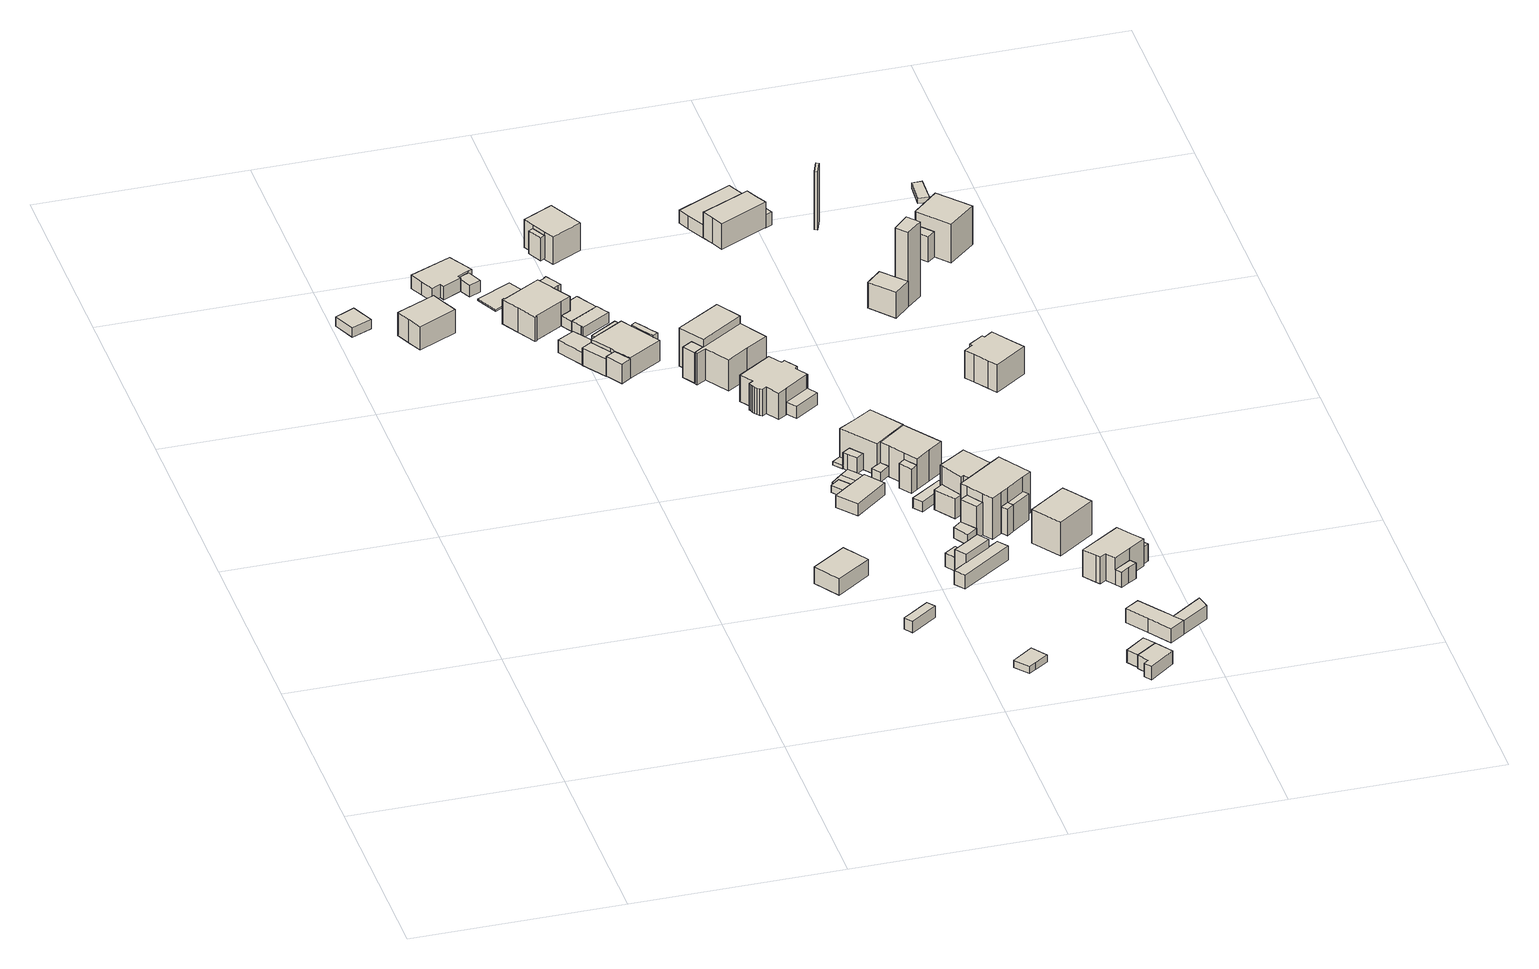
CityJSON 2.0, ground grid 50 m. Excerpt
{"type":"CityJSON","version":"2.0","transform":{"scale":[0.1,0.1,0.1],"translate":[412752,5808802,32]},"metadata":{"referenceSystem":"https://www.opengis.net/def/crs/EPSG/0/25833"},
"CityObjects":{
"building1":{"type":"Building","attributes":{"Gemeindeschluessel":"11000009","BezugspunktDach":"2200","function":"31001_1010","measuredHeight":2.41,"storeysAboveGround":1},"address":[{"country":"Germany","locality":"Berlin","thoroughfareNumber":"8A (1)","thoroughfareName":"Im Haselwinkel"}],"geometry":[{"type":"Solid","lod":"1","boundaries":[[[[0,1,2,3]],[[4,5,6,7]],[[4,7,3,2]],[[5,4,2,1]],[[6,5,1,0]],[[7,6,0,3]]]]}]},
"building2":{"type":"Building","attributes":{"Gemeindeschluessel":"11000009","BezugspunktDach":"2200","function":"31001_1010","measuredHeight":7.62,"storeysAboveGround":1},"address":[{"country":"Germany","locality":"Berlin","thoroughfareNumber":"8A","thoroughfareName":"Im Haselwinkel"}],"geometry":[{"type":"Solid","lod":"1","boundaries":[[[[8,9,10,11,12,13]],[[14,15,16,17,18,19]],[[14,19,13,12]],[[15,14,12,11]],[[16,15,11,10]],[[17,16,10,9]],[[18,17,9,8]],[[19,18,8,13]]]]}]},
"building3":{"type":"Building","attributes":{"Gemeindeschluessel":"11000009","function":"31001_1010"},"address":[{"country":"Germany","locality":"Berlin","thoroughfareNumber":"8 (2)","thoroughfareName":"Im Haselwinkel"}],"children":["building3-1","building3-2"]},
"building3-1":{"type":"BuildingPart","attributes":{"BezugspunktDach":"2200","measuredHeight":4.44,"storeysAboveGround":1},"parents":["building3"],"geometry":[{"type":"Solid","lod":"1","boundaries":[[[[20,21,22,23,24,25,26,27,28,29,30]],[[31,32,33,34,35,36,37,38,39,40,41]],[[31,41,30,29]],[[32,31,29,28]],[[33,32,28,27]],[[34,33,27,26]],[[42,43,34,26,25]],[[36,44,42,25,24]],[[37,36,24,23]],[[38,37,23,22]],[[39,38,22,21]],[[40,39,21,20]],[[41,40,20,30]],[[35,34,43,42]],[[35,42,44,36]]]]}]},
"building3-2":{"type":"BuildingPart","attributes":{"BezugspunktDach":"2200","measuredHeight":3.11,"storeysAboveGround":1},"parents":["building3"],"geometry":[{"type":"Solid","lod":"1","boundaries":[[[[44,45,46,43,42]],[[34,47,48,36,35]],[[47,34,43,46]],[[48,47,46,45]],[[36,48,45,44]],[[34,35,42,43]],[[35,36,44,42]]]]}]},
"building4":{"type":"Building","attributes":{"Gemeindeschluessel":"11000009","BezugspunktDach":"2200","function":"31001_2463","measuredHeight":0.336,"storeysAboveGround":1},"address":[{"country":"Germany","locality":"Berlin","thoroughfareNumber":"8 (1)","thoroughfareName":"Im Haselwinkel"}],"geometry":[{"type":"Solid","lod":"1","boundaries":[[[[49,50,51,52,53,54]],[[55,56,57,58,59,60]],[[55,60,54,53]],[[56,55,53,52]],[[57,56,52,51]],[[58,57,51,50]],[[59,58,50,49]],[[60,59,49,54]]]]}]},
"building5":{"type":"Building","attributes":{"Gemeindeschluessel":"11000009","BezugspunktDach":"2200","function":"51009_1610","measuredHeight":4.58,"storeysAboveGround":0},"address":[{"country":"Germany","locality":"Berlin"}],"geometry":[{"type":"Solid","lod":"1","boundaries":[[[[61,62,63,64,65]],[[66,67,68,69,70]],[[66,70,65,64]],[[67,66,64,63]],[[68,67,63,62]],[[69,68,62,61]],[[70,69,61,65]]]]}]},
"building6":{"type":"Building","attributes":{"Gemeindeschluessel":"11000009","BezugspunktDach":"2200","function":"31001_2000","measuredHeight":5.37,"storeysAboveGround":1},"address":[{"country":"Germany","locality":"Berlin","thoroughfareNumber":"22 (5)","thoroughfareName":"Im Haselwinkel"}],"geometry":[{"type":"Solid","lod":"1","boundaries":[[[[71,72,73,74,75]],[[76,77,78,79,80]],[[76,80,75,74]],[[77,76,74,73]],[[78,77,73,72]],[[79,78,72,71]],[[80,79,71,75]]]]}]},
"building7":{"type":"Building","attributes":{"Gemeindeschluessel":"11000009","function":"31001_1010"},"address":[{"country":"Germany","locality":"Berlin","thoroughfareNumber":"10","thoroughfareName":"Im Haselwinkel"}],"children":["building7-1","building7-2","building7-3"]},
"building7-1":{"type":"BuildingPart","attributes":{"BezugspunktDach":"2200","measuredHeight":7.05,"storeysAboveGround":2},"parents":["building7"],"geometry":[{"type":"MultiSurface","lod":"1","boundaries":[[[81,82,83,84,85,86,87,88,89,90,91,92]],[[93,94,95,96,97,98,99,100,101,102,103,104]],[[93,104,92,91]],[[94,93,91,90]],[[95,94,90,89]],[[105,106,95,89,88]],[[107,108,88,87]],[[96,109,96,97]],[[98,97,87,86],[98,110,107,97]],[[111,110,98,99,111,99,98,86,85]],[[100,99,85,84]],[[101,100,84,83]],[[102,101,83,82]],[[103,102,82,81]],[[104,103,81,92]],[[96,95,106,105]],[[97,96,109,108,107]],[[107,110,98,97]],[[99,98,110,111]]]}]},
"building7-2":{"type":"BuildingPart","attributes":{"BezugspunktDach":"2200","measuredHeight":2.68,"storeysAboveGround":2},"parents":["building7"],"geometry":[{"type":"MultiSurface","lod":"1","boundaries":[[[110,111,112,113,114,115,116,117,118,119,108]],[[120,121,122,123,124,125,126,127,99,98,96]],[[121,120,119,118]],[[122,121,118,117]],[[123,122,117,116]],[[124,123,116,115]],[[125,124,115,114]],[[126,125,114,113]],[[127,126,113,112]],[[99,127,112,111]],[[120,96,128,108,119]],[[99,111,110,98]],[[97,107,108,96]],[[98,129,110,107,97]]]}]},
"building7-3":{"type":"BuildingPart","attributes":{"BezugspunktDach":"2200","measuredHeight":5.86,"storeysAboveGround":2},"parents":["building7"],"geometry":[{"type":"MultiSurface","lod":"1","boundaries":[[[105,130,131,132,133,134,106]],[[135,136,137,138,120,96,95]],[[135,95,106,134]],[[136,135,134,133]],[[137,136,133,132]],[[138,137,132,131]],[[120,138,131,130]],[[96,120,96,108,119,130,105]],[[119,108,96,120]],[[96,139,105,106,95]]]}]},
"building8":{"type":"Building","attributes":{"Gemeindeschluessel":"11000009","BezugspunktDach":"2200","function":"51009_1610","measuredHeight":5.74,"storeysAboveGround":0},"address":[{"country":"Germany","locality":"Berlin"}],"geometry":[{"type":"Solid","lod":"1","boundaries":[[[[140,141,142,143]],[[144,145,146,147]],[[144,147,143,142]],[[145,144,142,141]],[[146,145,141,140]],[[147,146,140,143]]]]}]},
"building9":{"type":"Building","attributes":{"Gemeindeschluessel":"11000009","function":"31001_1010"},"address":[{"country":"Germany","locality":"Berlin","thoroughfareNumber":"12","thoroughfareName":"Im Haselwinkel"}],"children":["building9-1","building9-2","building9-3"]},
"building9-1":{"type":"BuildingPart","attributes":{"BezugspunktDach":"2200","measuredHeight":6.28,"storeysAboveGround":1},"parents":["building9"],"geometry":[{"type":"MultiSurface","lod":"1","boundaries":[[[148,149,150,151,152,153,154,155,156,157]],[[158,159,160,161,162,163,164,165,166,167]],[[158,167,157,156]],[[168,169,170,158,156,155]],[[160,159,155,154]],[[161,160,154,153]],[[162,161,153,152]],[[163,162,152,151]],[[164,163,151,150]],[[165,164,150,149]],[[171,172,165,149,148]],[[173,171,166,148,157]],[[159,158,170,169,168]],[[166,165,172,171]],[[174,167,175,166,171,173]]]}]},
"building9-2":{"type":"BuildingPart","attributes":{"BezugspunktDach":"2200","measuredHeight":4.66,"storeysAboveGround":1},"parents":["building9"],"geometry":[{"type":"MultiSurface","lod":"1","boundaries":[[[170,169,176,177]],[[178,159,158,179]],[[178,179,177,176]],[[159,178,176,169]],[[179,158,170,177]],[[180,158,181,159,169,170]]]}]},
"building9-3":{"type":"BuildingPart","attributes":{"BezugspunktDach":"2200","measuredHeight":4.66,"storeysAboveGround":1},"parents":["building9"],"geometry":[{"type":"MultiSurface","lod":"1","boundaries":[[[182,172,173,183]],[[167,165,184,185]],[[167,185,183,173]],[[184,165,172,182]],[[185,184,182,183]],[[165,186,166,171,172,187]],[[167,173,171,166,188]]]}]},
"building10":{"type":"Building","attributes":{"Gemeindeschluessel":"11000009","BezugspunktDach":"2200","function":"31001_2000","measuredHeight":3,"storeysAboveGround":1},"address":[{"country":"Germany","locality":"Berlin","thoroughfareNumber":"24 (2)","thoroughfareName":"Im Haselwinkel"}],"geometry":[{"type":"Solid","lod":"1","boundaries":[[[[189,190,191,192]],[[193,194,195,196]],[[193,196,192,191]],[[194,193,191,190]],[[195,194,190,189]],[[196,195,189,192]]]]}]},
"building11":{"type":"Building","attributes":{"Gemeindeschluessel":"11000009","BezugspunktDach":"2200","function":"31001_2463","measuredHeight":2.81,"storeysAboveGround":1},"address":[{"country":"Germany","locality":"Berlin","thoroughfareNumber":"10 (1)","thoroughfareName":"Im Haselwinkel"}],"geometry":[{"type":"Solid","lod":"1","boundaries":[[[[197,198,199,200,201,202,203,204]],[[126,205,206,207,208,209,210,127]],[[126,127,204,203]],[[205,126,203,202]],[[206,205,202,201]],[[207,206,201,200]],[[208,207,200,199]],[[209,208,199,198]],[[210,209,198,197]],[[127,210,197,204]]]]}]},
"building12":{"type":"Building","attributes":{"Gemeindeschluessel":"11000009","BezugspunktDach":"2200","function":"51009_1610","measuredHeight":6.39,"storeysAboveGround":0},"address":[{"country":"Germany","locality":"Berlin"}],"geometry":[{"type":"Solid","lod":"1","boundaries":[[[[211,212,213,214,215,216,217,218]],[[219,220,221,222,223,224,225,226]],[[219,226,218,217]],[[220,219,217,216]],[[221,220,216,215]],[[222,221,215,214]],[[223,222,214,213]],[[224,223,213,212]],[[225,224,212,211]],[[226,225,211,218]]]]}]},
"building13":{"type":"Building","attributes":{"Gemeindeschluessel":"11000009","function":"31001_1010"},"address":[{"country":"Germany","locality":"Berlin","thoroughfareNumber":"8","thoroughfareName":"Im Haselwinkel"}],"children":["building13-1","building13-2"]},
"building13-1":{"type":"BuildingPart","attributes":{"BezugspunktDach":"2200","measuredHeight":8.25,"storeysAboveGround":2},"parents":["building13"],"geometry":[{"type":"MultiSurface","lod":"1","boundaries":[[[227,228,229,230,231,232]],[[233,234,235,236,237,238]],[[233,238,232,231]],[[234,233,231,230]],[[235,234,230,229]],[[236,235,229,228]],[[237,236,239,240,241,242,243,228,227]],[[238,237,227,232]],[[243,242,241,240,239]]]}]},
"building13-2":{"type":"BuildingPart","attributes":{"BezugspunktDach":"2200","measuredHeight":6.06,"storeysAboveGround":2},"parents":["building13"],"geometry":[{"type":"MultiSurface","lod":"1","boundaries":[[[244,242,241,245]],[[240,239,246,247]],[[240,247,245,241]],[[246,239,242,244]],[[247,246,244,245]],[[240,248,241,242,239]]]}]},
"building14":{"type":"Building","attributes":{"Gemeindeschluessel":"11000009","BezugspunktDach":"2200","function":"31001_2000","measuredHeight":1.84,"storeysAboveGround":1},"address":[{"country":"Germany","locality":"Berlin","thoroughfareNumber":"26 (1)","thoroughfareName":"Im Haselwinkel"}],"geometry":[{"type":"Solid","lod":"1","boundaries":[[[[249,250,251,252,253,254]],[[255,256,257,258,259,260]],[[255,260,254,253]],[[256,255,253,252]],[[257,256,252,251]],[[258,257,251,250]],[[259,258,250,249]],[[260,259,249,254]]]]}]},
"building15":{"type":"Building","attributes":{"Gemeindeschluessel":"11000009","BezugspunktDach":"2200","function":"31001_2000","measuredHeight":3.19,"storeysAboveGround":1},"address":[{"country":"Germany","locality":"Berlin","thoroughfareNumber":"18 (3)","thoroughfareName":"Im Haselwinkel"}],"geometry":[{"type":"Solid","lod":"1","boundaries":[[[[261,262,263,264]],[[265,266,267,268]],[[265,268,264,263]],[[266,265,263,262]],[[267,266,262,261]],[[268,267,261,264]]]]}]},
"building16":{"type":"Building","attributes":{"Gemeindeschluessel":"11000009","BezugspunktDach":"2200","function":"31001_2000","measuredHeight":3.07,"storeysAboveGround":1},"address":[{"country":"Germany","locality":"Berlin","thoroughfareNumber":"20 (1)","thoroughfareName":"Im Haselwinkel"}],"geometry":[{"type":"Solid","lod":"1","boundaries":[[[[269,270,271,272,273,274]],[[275,276,277,278,279,280]],[[275,280,274,273]],[[276,275,273,272]],[[277,276,272,271]],[[278,277,271,270]],[[279,278,270,269]],[[280,279,269,274]]]]}]},
"building17":{"type":"Building","attributes":{"Gemeindeschluessel":"11000009","BezugspunktDach":"2200","function":"31001_2000","measuredHeight":0.4,"storeysAboveGround":1},"address":[{"country":"Germany","locality":"Berlin","thoroughfareNumber":"18 (2)","thoroughfareName":"Im Haselwinkel"}],"geometry":[{"type":"Solid","lod":"1","boundaries":[[[[281,282,283,284,285]],[[286,287,266,265,288]],[[286,288,285,284]],[[287,286,284,283]],[[266,287,283,282]],[[265,266,282,281]],[[288,265,281,285]]]]}]},
"building18":{"type":"Building","attributes":{"Gemeindeschluessel":"11000009","function":"31001_1010"},"address":[{"country":"Germany","locality":"Berlin","thoroughfareNumber":"14","thoroughfareName":"Im Haselwinkel"}],"children":["building18-1","building18-2"]},
"building18-1":{"type":"BuildingPart","attributes":{"BezugspunktDach":"2200","measuredHeight":12.18,"storeysAboveGround":2},"parents":["building18"],"geometry":[{"type":"Solid","lod":"1","boundaries":[[[[289,290,291,292]],[[293,294,295,296]],[[293,296,292,291]],[[294,293,291,290]],[[295,294,290,289]],[[296,295,289,292],[297,298,299,295]],[[298,297,295,299]]]]}]},
"building18-2":{"type":"BuildingPart","attributes":{"BezugspunktDach":"2200","measuredHeight":7.87,"storeysAboveGround":2},"parents":["building18"],"geometry":[{"type":"MultiSurface","lod":"1","boundaries":[[[300,299,298,301]],[[297,295,302,303]],[[297,303,301,298]],[[302,295,299,300]],[[303,302,300,301]],[[297,298,299,295,304]]]}]},
"building19":{"type":"Building","attributes":{"Gemeindeschluessel":"11000009","BezugspunktDach":"2200","function":"51009_1610","measuredHeight":3.6,"storeysAboveGround":0},"address":[{"country":"Germany","locality":"Berlin"}],"geometry":[{"type":"Solid","lod":"1","boundaries":[[[[305,306,307,308]],[[309,310,311,312]],[[309,312,308,307]],[[310,309,307,306]],[[311,310,306,305]],[[312,311,305,308]]]]}]},
"building20":{"type":"Building","attributes":{"Gemeindeschluessel":"11000009","BezugspunktDach":"2200","function":"31001_1010","measuredHeight":11.5,"storeysAboveGround":2},"address":[{"country":"Germany","locality":"Berlin","thoroughfareNumber":"14A","thoroughfareName":"Im Haselwinkel"}],"geometry":[{"type":"Solid","lod":"1","boundaries":[[[[313,314,315,316,317,318,319,320]],[[321,322,323,324,325,326,327,328]],[[321,328,320,319]],[[322,321,319,318]],[[323,322,318,317]],[[324,323,317,316]],[[325,324,316,315]],[[326,325,315,314]],[[327,326,314,313]],[[328,327,313,320]]]]}]},
"building21":{"type":"Building","attributes":{"Gemeindeschluessel":"11000009","BezugspunktDach":"2200","function":"31001_2000","measuredHeight":0.355,"storeysAboveGround":1},"address":[{"country":"Germany","locality":"Berlin","thoroughfareNumber":"18 (1)","thoroughfareName":"Im Haselwinkel"}],"geometry":[{"type":"Solid","lod":"1","boundaries":[[[[283,329,330,331,284]],[[332,333,334,287,286]],[[332,286,284,331]],[[333,332,331,330]],[[334,333,330,329]],[[287,334,329,283]],[[286,287,283,284]]]]}]},
"building22":{"type":"Building","attributes":{"Gemeindeschluessel":"11000009","BezugspunktDach":"2200","function":"51009_1610","measuredHeight":0.9,"storeysAboveGround":0},"address":[{"country":"Germany","locality":"Berlin"}],"geometry":[{"type":"Solid","lod":"1","boundaries":[[[[335,336,337,338]],[[339,340,341,342]],[[339,342,338,337]],[[340,339,337,336]],[[341,340,336,335]],[[342,341,335,338]]]]}]},
"building23":{"type":"Building","attributes":{"Gemeindeschluessel":"11000009","BezugspunktDach":"2200","function":"31001_1010","measuredHeight":7.99,"storeysAboveGround":2},"address":[{"country":"Germany","locality":"Berlin","thoroughfareNumber":"16","thoroughfareName":"Im Haselwinkel"}],"geometry":[{"type":"Solid","lod":"1","boundaries":[[[[343,344,345,346,347,348,349,350,351,352,353,354,355,356,357,358,359,360,361]],[[362,363,364,365,366,367,368,369,370,371,372,373,374,375,376,377,378,379,380]],[[362,380,361,360]],[[363,362,360,359]],[[364,363,359,358]],[[365,364,358,357]],[[366,365,357,356]],[[367,366,356,355]],[[368,367,355,354]],[[369,368,354,353]],[[370,369,353,352]],[[371,370,352,351]],[[372,371,351,350]],[[373,372,350,349]],[[374,373,349,348]],[[375,374,348,347]],[[376,375,347,346]],[[377,376,346,345]],[[378,377,345,344]],[[379,378,344,343]],[[380,379,343,361]]]]}]},
"building24":{"type":"Building","attributes":{"Gemeindeschluessel":"11000009","BezugspunktDach":"2200","function":"31001_2000","measuredHeight":6.46,"storeysAboveGround":1},"address":[{"country":"Germany","locality":"Berlin","thoroughfareNumber":"22 (4)","thoroughfareName":"Im Haselwinkel"}],"geometry":[{"type":"Solid","lod":"1","boundaries":[[[[381,382,383,384,385,386]],[[387,388,389,390,391,392]],[[387,392,386,385]],[[388,387,385,384]],[[389,388,384,383]],[[390,389,383,382]],[[391,390,382,381]],[[392,391,381,386]]]]}]},
"building25":{"type":"Building","attributes":{"Gemeindeschluessel":"11000009","BezugspunktDach":"2200","function":"31001_2463","measuredHeight":4.53,"storeysAboveGround":1},"address":[{"country":"Germany","locality":"Berlin","thoroughfareNumber":"24 (1)","thoroughfareName":"Im Haselwinkel"}],"geometry":[{"type":"Solid","lod":"1","boundaries":[[[[393,394,395,396,397,398,399]],[[400,401,402,403,404,405,406]],[[400,406,399,398]],[[401,400,398,397]],[[402,401,397,396]],[[403,402,396,395]],[[404,403,395,394]],[[405,404,394,393]],[[406,405,393,399]]]]}]},
"building26":{"type":"Building","attributes":{"Gemeindeschluessel":"11000009","BezugspunktDach":"2200","function":"31001_2463","measuredHeight":3.18,"storeysAboveGround":1},"address":[{"country":"Germany","locality":"Berlin","thoroughfareNumber":"16 (1)","thoroughfareName":"Im Haselwinkel"}],"geometry":[{"type":"Solid","lod":"1","boundaries":[[[[407,408,409,410]],[[411,412,413,414]],[[411,414,410,409]],[[412,411,409,408]],[[413,412,408,407]],[[414,413,407,410]]]]}]},
"building27":{"type":"Building","attributes":{"Gemeindeschluessel":"11000009","function":"31001_1010"},"address":[{"country":"Germany","locality":"Berlin","thoroughfareNumber":"18","thoroughfareName":"Im Haselwinkel"}],"children":["building27-1","building27-2"]},
"building27-1":{"type":"BuildingPart","attributes":{"BezugspunktDach":"2200","measuredHeight":9.97,"storeysAboveGround":2},"parents":["building27"],"geometry":[{"type":"MultiSurface","lod":"1","boundaries":[[[415,416,417,418,419,420]],[[421,422,423,424,425,426]],[[421,426,420,419]],[[422,421,419,418]],[[423,422,418,417]],[[424,423,417,416]],[[425,424,416,415]],[[426,427,428,429,430,425,415,420]],[[430,429,428,427]]]}]},
"building27-2":{"type":"BuildingPart","attributes":{"BezugspunktDach":"2200","measuredHeight":4.25,"storeysAboveGround":2},"parents":["building27"],"geometry":[{"type":"Solid","lod":"1","boundaries":[[[[431,432,429,428,433]],[[427,430,434,435,436]],[[427,436,433,428]],[[434,430,429,432]],[[435,434,432,431]],[[436,435,431,433]],[[430,427,428,429]]]]}]},
"building28":{"type":"Building","attributes":{"Gemeindeschluessel":"11000009","BezugspunktDach":"2200","function":"51009_1610","measuredHeight":2.76,"storeysAboveGround":0},"address":[{"country":"Germany","locality":"Berlin"}],"geometry":[{"type":"Solid","lod":"1","boundaries":[[[[437,438,439,440]],[[441,442,443,444]],[[441,444,440,439]],[[442,441,439,438]],[[443,442,438,437]],[[444,443,437,440]]]]}]},
"building29":{"type":"Building","attributes":{"Gemeindeschluessel":"11000009","BezugspunktDach":"2200","function":"31001_2000","measuredHeight":2.6,"storeysAboveGround":1},"address":[{"country":"Germany","locality":"Berlin","thoroughfareNumber":"22 (3)","thoroughfareName":"Im Haselwinkel"}],"geometry":[{"type":"Solid","lod":"1","boundaries":[[[[445,446,447,448]],[[449,450,451,452]],[[449,452,448,447]],[[450,449,447,446]],[[451,450,446,445]],[[452,451,445,448]]]]}]},
"building30":{"type":"Building","attributes":{"Gemeindeschluessel":"11000009","function":"31001_1010"},"address":[{"country":"Germany","locality":"Berlin","thoroughfareNumber":"20","thoroughfareName":"Im Haselwinkel"}],"children":["building30-1","building30-2","building30-3"]},
"building30-1":{"type":"BuildingPart","attributes":{"BezugspunktDach":"2200","measuredHeight":9.27,"storeysAboveGround":2},"parents":["building30"],"geometry":[{"type":"MultiSurface","lod":"1","boundaries":[[[453,454,455,456,457,458,459,460]],[[461,423,462,463,464,465,466,467]],[[461,467,460,459]],[[423,461,459,458]],[[462,423,458,457]],[[463,462,457,456]],[[464,463,456,455]],[[465,468,469,455,454]],[[466,465,454,453]],[[470,471,472,453,460]],[[467,466,472,473]],[[464,469,468,465]],[[473,472,471,470]]]}]},
"building30-2":{"type":"BuildingPart","attributes":{"BezugspunktDach":"2200","measuredHeight":6.4,"storeysAboveGround":2},"parents":["building30"],"geometry":[{"type":"MultiSurface","lod":"1","boundaries":[[[474,469,468,475]],[[465,464,476,477]],[[465,477,475,468]],[[464,465,478,465,464,469]],[[476,464,469,474]],[[477,476,474,475]],[[468,469,464,465,478]]]}]},
"building30-3":{"type":"BuildingPart","attributes":{"BezugspunktDach":"2200","measuredHeight":2.53,"storeysAboveGround":2},"parents":["building30"],"geometry":[{"type":"Solid","lod":"1","boundaries":[[[[479,471,470,480,481]],[[482,473,472,483,484]],[[482,484,481,480]],[[473,482,480,470]],[[483,472,471,479]],[[484,483,479,481]],[[472,473,470,471]]]]}]},
"building31":{"type":"Building","attributes":{"Gemeindeschluessel":"11000009","function":"31001_1010"},"address":[{"country":"Germany","locality":"Berlin","thoroughfareNumber":"22 (1)","thoroughfareName":"Im Haselwinkel"}],"children":["building31-1","building31-2"]},
"building31-1":{"type":"BuildingPart","attributes":{"BezugspunktDach":"2200","measuredHeight":11.84,"storeysAboveGround":1},"parents":["building31"],"geometry":[{"type":"Solid","lod":"1","boundaries":[[[[485,486,487,488,489,490,491,492,493]],[[494,495,496,497,498,499,500,501,502]],[[494,502,493,492]],[[495,494,492,491]],[[496,495,491,490]],[[497,496,490,489]],[[498,497,489,488]],[[499,498,488,487]],[[500,499,487,486]],[[501,503,504,500,486,485]],[[502,501,485,493]],[[500,504,503,501]]]]}]},
"building31-2":{"type":"BuildingPart","attributes":{"BezugspunktDach":"2200","measuredHeight":5.22,"storeysAboveGround":1},"parents":["building31"],"geometry":[{"type":"MultiSurface","lod":"1","boundaries":[[[505,504,503,506]],[[501,500,507,508]],[[501,508,506,503]],[[507,500,504,505]],[[508,507,505,506]],[[509,500,501,503,504]]]}]},
"building32":{"type":"Building","attributes":{"Gemeindeschluessel":"11000009","BezugspunktDach":"2200","function":"31001_2000","measuredHeight":3.23,"storeysAboveGround":1},"address":[{"country":"Germany","locality":"Berlin","thoroughfareNumber":"28 (2)","thoroughfareName":"Im Haselwinkel"}],"geometry":[{"type":"Solid","lod":"1","boundaries":[[[[510,511,512,513]],[[514,515,516,517]],[[514,517,513,512]],[[515,514,512,511]],[[516,515,511,510]],[[517,516,510,513]]]]}]},
"building33":{"type":"Building","attributes":{"Gemeindeschluessel":"11000009","BezugspunktDach":"2200","function":"31001_2000","measuredHeight":3.52,"storeysAboveGround":1},"address":[{"country":"Germany","locality":"Berlin","thoroughfareNumber":"30 (3)","thoroughfareName":"Im Haselwinkel"}],"geometry":[{"type":"Solid","lod":"1","boundaries":[[[[518,519,520,521,511,510]],[[522,523,524,525,526,527]],[[522,527,510,511]],[[523,522,511,521]],[[524,523,521,520]],[[525,524,520,519]],[[526,525,519,518]],[[527,526,518,510]]]]}]},
"building34":{"type":"Building","attributes":{"Gemeindeschluessel":"11000009","BezugspunktDach":"2200","function":"51009_1610","measuredHeight":6.92,"storeysAboveGround":0},"address":[{"country":"Germany","locality":"Berlin"}],"geometry":[{"type":"Solid","lod":"1","boundaries":[[[[528,529,530,531]],[[532,533,534,535]],[[532,535,531,530]],[[533,532,530,529]],[[534,533,529,528]],[[535,534,528,531]]]]}]},
"building35":{"type":"Building","attributes":{"Gemeindeschluessel":"11000009","function":"31001_1010"},"address":[{"country":"Germany","locality":"Berlin","thoroughfareNumber":"22","thoroughfareName":"Im Haselwinkel"}],"children":["building35-1","building35-2"]},
"building35-1":{"type":"BuildingPart","attributes":{"BezugspunktDach":"2200","measuredHeight":12.52,"storeysAboveGround":2},"parents":["building35"],"geometry":[{"type":"MultiSurface","lod":"1","boundaries":[[[536,537,538,539,540,541,542,543,544,545,546]],[[547,548,549,550,551,552,553,554,555,556,557]],[[547,557,546,545]],[[548,547,545,544]],[[549,548,544,543]],[[550,549,543,542]],[[551,550,542,541]],[[552,551,541,540]],[[553,552,540,539]],[[554,553,539,538]],[[555,554,538,537]],[[558,559,537,536]],[[556,555,560,561]],[[557,556,536,546]],[[561,560,559,558]]]}]},
"building35-2":{"type":"BuildingPart","attributes":{"BezugspunktDach":"2200","measuredHeight":8.53,"storeysAboveGround":2},"parents":["building35"],"geometry":[{"type":"Solid","lod":"1","boundaries":[[[[562,559,558,563]],[[561,560,564,565]],[[561,565,563,558]],[[564,560,559,562]],[[565,564,562,563]],[[560,561,558,559]]]]}]},
"building36":{"type":"Building","attributes":{"Gemeindeschluessel":"11000009","BezugspunktDach":"2200","function":"31001_2000","measuredHeight":6.88,"storeysAboveGround":1},"address":[{"country":"Germany","locality":"Berlin","thoroughfareNumber":"22 (2)","thoroughfareName":"Im Haselwinkel"}],"geometry":[{"type":"Solid","lod":"1","boundaries":[[[[529,566,567,530]],[[568,569,533,532]],[[568,532,530,567]],[[569,568,567,566]],[[533,569,566,529]],[[532,533,529,530]]]]}]},
"building37":{"type":"Building","attributes":{"Gemeindeschluessel":"11000009","BezugspunktDach":"2200","function":"31001_1010","measuredHeight":10.7,"storeysAboveGround":2},"address":[{"country":"Germany","locality":"Berlin","thoroughfareNumber":"24","thoroughfareName":"Im Haselwinkel"}],"geometry":[{"type":"Solid","lod":"1","boundaries":[[[[570,571,572,573,574]],[[575,576,577,578,579]],[[575,579,574,573]],[[576,575,573,572]],[[577,576,572,571]],[[578,577,571,570]],[[579,578,570,574]]]]}]},
"building38":{"type":"Building","attributes":{"Gemeindeschluessel":"11000009","function":"31001_2463"},"address":[{"country":"Germany","locality":"Berlin","thoroughfareNumber":"28 (1)","thoroughfareName":"Im Haselwinkel"}],"children":["building38-1","building38-2"]},
"building38-1":{"type":"BuildingPart","attributes":{"BezugspunktDach":"2200","measuredHeight":4.44,"storeysAboveGround":1},"parents":["building38"],"geometry":[{"type":"MultiSurface","lod":"1","boundaries":[[[580,581,582,583,584,585,586,587]],[[588,589,590,591,592,593,594,595]],[[588,595,587,586]],[[589,588,586,585]],[[590,589,585,584]],[[591,590,584,583]],[[596,597,591,583,582]],[[593,592,582,581]],[[594,593,581,580]],[[595,594,580,587]],[[592,591,597,596]]]}]},
"building38-2":{"type":"BuildingPart","attributes":{"BezugspunktDach":"2200","measuredHeight":3.51,"storeysAboveGround":1},"parents":["building38"],"geometry":[{"type":"Solid","lod":"1","boundaries":[[[[596,598,599,597]],[[600,601,592,591]],[[600,591,597,599]],[[601,600,599,598]],[[592,601,598,596]],[[591,592,596,597]]]]}]},
"building39":{"type":"Building","attributes":{"Gemeindeschluessel":"11000009","function":"31001_1010"},"address":[{"country":"Germany","locality":"Berlin","thoroughfareNumber":"26","thoroughfareName":"Im Haselwinkel"}],"children":["building39-1","building39-2","building39-3"]},
"building39-1":{"type":"BuildingPart","attributes":{"BezugspunktDach":"2200","measuredHeight":9.25,"storeysAboveGround":2},"parents":["building39"],"geometry":[{"type":"MultiSurface","lod":"1","boundaries":[[[602,603,604,605,606,607,608,609,610]],[[611,612,613,614,615,616,617,618,619]],[[611,619,610,609]],[[620,621,609,608]],[[612,611,622,623]],[[624,620,623,625,613,612,608,607]],[[614,613,607,606]],[[626,627,614,615,614,606,605]],[[616,615,605,604]],[[617,616,604,603]],[[618,617,603,602]],[[619,618,602,610]],[[623,622,621,620]],[[625,623,620,624]],[[615,614,627,626]]]}]},
"building39-2":{"type":"BuildingPart","attributes":{"BezugspunktDach":"2200","measuredHeight":4.47,"storeysAboveGround":2},"parents":["building39"],"geometry":[{"type":"MultiSurface","lod":"1","boundaries":[[[624,628,629,621]],[[630,631,625,622]],[[630,622,621,629]],[[631,630,629,628]],[[625,631,628,624]],[[622,623,620,621]],[[625,624,620,623]]]}]},
"building39-3":{"type":"BuildingPart","attributes":{"BezugspunktDach":"2200","measuredHeight":4.58,"storeysAboveGround":2},"parents":["building39"],"geometry":[{"type":"Solid","lod":"1","boundaries":[[[[632,633,634,627,626]],[[614,635,636,637,615]],[[635,614,627,634]],[[636,635,634,633]],[[637,636,633,632]],[[615,637,632,626]],[[615,626,627,614]]]]}]},
"building40":{"type":"Building","attributes":{"Gemeindeschluessel":"11000009","BezugspunktDach":"2200","function":"31001_1010","measuredHeight":6.95,"storeysAboveGround":2},"address":[{"country":"Germany","locality":"Berlin","thoroughfareNumber":"9","thoroughfareName":"Im Haselwinkel"}],"geometry":[{"type":"Solid","lod":"1","boundaries":[[[[638,639,640,641,642,643,644]],[[645,646,647,648,649,650,651]],[[645,651,644,643]],[[646,645,643,642]],[[647,646,642,641]],[[648,647,641,640]],[[649,648,640,639]],[[650,649,639,638]],[[651,650,638,644]]]]}]},
"building41":{"type":"Building","attributes":{"Gemeindeschluessel":"11000009","function":"31001_2000"},"address":[{"country":"Germany","locality":"Berlin","thoroughfareNumber":"9 (1)","thoroughfareName":"Im Haselwinkel"}],"children":["building41-1","building41-2"]},
"building41-1":{"type":"BuildingPart","attributes":{"BezugspunktDach":"2200","measuredHeight":3.48,"storeysAboveGround":1},"parents":["building41"],"geometry":[{"type":"Solid","lod":"1","boundaries":[[[[652,653,654,655,656,657,658]],[[659,660,661,662,663,664,665]],[[659,665,658,657]],[[660,659,657,656]],[[662,661,655,654]],[[663,662,654,653]],[[664,663,653,652]],[[665,664,652,658]],[[656,655,661,660]]]]}]},
"building41-2":{"type":"BuildingPart","attributes":{"BezugspunktDach":"2200","measuredHeight":3.48,"storeysAboveGround":1},"parents":["building41"],"geometry":[{"type":"Solid","lod":"1","boundaries":[[[[666,667,656,655]],[[660,668,669,661]],[[668,660,656,667]],[[669,668,667,666]],[[661,669,666,655]],[[661,655,656,660]]]]}]},
"building42":{"type":"Building","attributes":{"Gemeindeschluessel":"11000009","function":"31001_1010"},"address":[{"country":"Germany","locality":"Berlin","thoroughfareNumber":"34","thoroughfareName":"Waldstraße"}],"children":["building42-1","building42-2"]},
"building42-1":{"type":"BuildingPart","attributes":{"BezugspunktDach":"2200","measuredHeight":8.24,"storeysAboveGround":2},"parents":["building42"],"geometry":[{"type":"Solid","lod":"1","boundaries":[[[[670,671,672,673,674]],[[675,676,677,678,679]],[[675,679,674,673]],[[676,675,673,672]],[[678,677,671,670]],[[679,678,670,674]],[[677,676,672,671]]]]}]},
"building42-2":{"type":"BuildingPart","attributes":{"BezugspunktDach":"2200","measuredHeight":19.63,"storeysAboveGround":2},"parents":["building42"],"geometry":[{"type":"MultiSurface","lod":"1","boundaries":[[[680,681,682,683]],[[684,685,677,676]],[[684,676,683,682]],[[685,684,682,681]],[[677,685,681,680]],[[672,671,680,683]],[[676,677,671,672]]]}]},
"building43":{"type":"Building","attributes":{"Gemeindeschluessel":"11000009","BezugspunktDach":"2200","function":"31001_1010","measuredHeight":9.65,"storeysAboveGround":1},"address":[{"country":"Germany","locality":"Berlin","thoroughfareNumber":"17","thoroughfareName":"Im Haselwinkel"}],"geometry":[{"type":"Solid","lod":"1","boundaries":[[[[686,687,688,689,690,691,692,693,694,695,696]],[[697,698,699,700,701,702,703,704,705,706,707]],[[697,707,696,695]],[[698,697,695,694]],[[699,698,694,693]],[[700,699,693,692]],[[701,700,692,691]],[[702,701,691,690]],[[703,702,690,689]],[[704,703,689,688]],[[705,704,688,687]],[[706,705,687,686]],[[707,706,686,696]]]]}]},
"building44":{"type":"Building","attributes":{"Gemeindeschluessel":"11000009","BezugspunktDach":"2200","function":"31001_2520","measuredHeight":15.28,"storeysAboveGround":1},"address":[{"country":"Germany","locality":"Berlin","thoroughfareNumber":"9 (3)","thoroughfareName":"Im Haselwinkel"}],"geometry":[{"type":"Solid","lod":"1","boundaries":[[[[708,709,710,711]],[[712,713,714,715]],[[712,715,711,710]],[[713,712,710,709]],[[714,713,709,708]],[[715,714,708,711]]]]}]},
"building45":{"type":"Building","attributes":{"Gemeindeschluessel":"11000009","function":"31001_1010"},"address":[{"country":"Germany","locality":"Berlin","thoroughfareNumber":"35","thoroughfareName":"Waldstraße"}],"children":["building45-1","building45-2"]},
"building45-1":{"type":"BuildingPart","attributes":{"BezugspunktDach":"2200","measuredHeight":13.42,"storeysAboveGround":2},"parents":["building45"],"geometry":[{"type":"MultiSurface","lod":"1","boundaries":[[[716,717,718,719]],[[720,721,722,723]],[[720,723,719,718]],[[721,720,718,717]],[[722,721,717,716]],[[724,725,726,727,722,716,719]],[[728,723,727,726,725,724]]]}]},
"building45-2":{"type":"BuildingPart","attributes":{"BezugspunktDach":"2200","measuredHeight":6.59,"storeysAboveGround":2},"parents":["building45"],"geometry":[{"type":"Solid","lod":"1","boundaries":[[[[729,725,724,730]],[[723,726,731,732]],[[723,732,730,724]],[[731,726,725,729]],[[732,731,729,730]],[[726,723,724,725]]]]}]},
"building46":{"type":"Building","attributes":{"Gemeindeschluessel":"11000009","BezugspunktDach":"2200","function":"31001_2000","measuredHeight":1.33,"storeysAboveGround":1},"address":[{"country":"Germany","locality":"Berlin","thoroughfareNumber":"35 (1)","thoroughfareName":"Waldstraße"}],"geometry":[{"type":"Solid","lod":"1","boundaries":[[[[733,734,735,736]],[[737,738,739,740]],[[737,740,736,735]],[[738,737,735,734]],[[739,738,734,733]],[[740,739,733,736]]]]}]}
},
"vertices":[
[29,1793,37],[78,1814,37],[54,1868,37],[6,1845,37],[54,1868,13],[78,1814,13],[29,1793,13],[6,1845,13],
[141,1735,76],[157,1701,76],[249,1745,76],[234,1778,76],[219,1812,76],[126,1769,76],[219,1812,15],[234,1778,15],[249,1745,15],[157,1701,15],[141,1735,15],[126,1769,15],
[218,1904,53],[233,1873,53],[255,1883,53],[260,1873,53],[304,1895,53],[300,1903,53],[328,1916,53],[337,1920,53],[320,1950,53],[303,1979,53],[203,1935,53],[303,1979,18],[320,1950,18],[337,1920,18],[328,1916,18],[300,1903,18],[304,1895,18],[260,1873,18],[255,1883,18],[233,1873,18],[218,1904,18],[203,1935,18],[300,1903,49],[328,1916,49],[304,1895,49],
[317,1867,49],[345,1880,49],[345,1880,18],[317,1867,18],
[357,1800,20],[388,1818,20],[388,1817,20],[442,1846,20],[415,1895,20],[331,1853,20],[415,1895,16],[442,1846,16],[388,1817,16],[388,1818,16],[357,1800,16],[331,1853,16],
[480,1542,52],[521,1568,52],[513,1583,52],[483,1627,52],[442,1603,52],[483,1627,19],[513,1583,19],[521,1568,19],[480,1542,19],[442,1603,19],
[777,540,46],[859,597,46],[839,627,46],[819,656,46],[737,600,46],[819,656,3],[839,627,3],[859,597,3],[777,540,3],[737,600,3],
[381,1704,82],[406,1660,82],[411,1662,82],[410,1664,82],[478,1704,82],[502,1717,82],[476,1759,82],[474,1764,82],[452,1800,82],[362,1747,82],[361,1749,82],[357,1747,82],[361,1749,18],[362,1747,18],[452,1800,18],[474,1764,18],[476,1759,18],[502,1717,18],[478,1704,18],[410,1664,18],[411,1662,18],[406,1660,18],[381,1704,18],[357,1747,18],[474,1764,76],[452,1800,76],[476,1759,45],[474,1764,45],[474,1764,21],[502,1717,45],[478,1704,45],
[494,1676,45],[562,1716,45],[534,1763,45],[535,1763,45],[532,1767,45],[531,1767,45],[506,1751,45],[491,1774,45],[491,1774,18],[506,1751,18],[531,1767,18],[532,1767,18],[535,1763,18],[534,1763,18],[562,1716,18],[494,1676,18],[474,1764,23],[502,1717,24],
[491,1774,76],[498,1778,76],[475,1816,76],[471,1813,76],[472,1812,76],[472,1812,18],[471,1813,18],[475,1816,18],[498,1778,18],[474,1764,60],
[543,1447,70],[566,1463,70],[541,1500,70],[518,1486,70],[541,1500,19],[566,1463,19],[543,1447,19],[518,1486,19],
[535,1510,72],[541,1500,72],[566,1463,72],[647,1512,72],[626,1546,72],[617,1560,72],[603,1582,72],[587,1608,72],[521,1568,72],[504,1557,72],[521,1568,18],[587,1608,18],[603,1582,18],[617,1560,18],[626,1546,18],[647,1512,18],[566,1463,18],[541,1500,18],[535,1510,18],[504,1557,18],[587,1608,40],[587,1608,64],[521,1568,64],[535,1510,64],[541,1500,64],[504,1557,64],[504,1557,44],[505,1555,18],
[577,1623,64],[513,1583,64],[577,1623,18],[513,1583,18],[521,1568,59],[523,1569,18],
[518,1486,64],[480,1542,64],[518,1486,18],[480,1542,18],[538,1506,18],[541,1500,41],[533,1512,18],
[891,354,33],[955,398,33],[941,417,33],[877,373,33],[941,417,3],[955,398,3],[891,354,3],[877,373,3],
[510,1649,46],[508,1648,46],[511,1644,46],[581,1686,46],[578,1690,46],[578,1689,46],[562,1716,46],[494,1676,46],[578,1689,18],[578,1690,18],[581,1686,18],[511,1644,18],[508,1648,18],[510,1649,18],
[620,1555,76],[637,1528,76],[649,1536,76],[646,1540,76],[636,1554,76],[631,1563,76],[613,1589,76],[603,1582,76],[613,1589,15],[631,1563,15],[636,1554,15],[646,1540,15],[649,1536,15],[637,1528,15],[620,1555,15],[603,1582,15],
[498,1998,91],[515,1964,91],[527,1940,91],[599,1977,91],[557,2060,91],[485,2023,91],[557,2060,18],[599,1977,18],[527,1940,18],[515,1964,18],[498,1998,18],[485,2023,18],[515,1964,21],[498,1998,21],[498,1998,81],[515,1964,81],[515,1964,66],
[504,1957,81],[486,1992,81],[504,1957,21],[486,1992,21],[498,1998,51],
[1090,121,28],[1107,133,28],[1139,154,28],[1133,162,28],[1113,190,28],[1063,154,28],[1113,190,9],[1133,162,9],[1139,154,9],[1107,133,9],[1090,121,9],[1063,154,9],
[887,870,43],[911,888,43],[884,920,43],[862,903,43],[884,920,25],[911,888,25],[887,870,25],[862,903,25],
[894,800,54],[973,864,54],[939,909,54],[911,888,54],[887,870,54],[856,846,54],[887,870,23],[911,888,23],[939,909,23],[973,864,23],[894,800,23],[856,846,23],
[884,920,29],[911,888,29],[939,909,29],[900,957,29],[874,934,29],[900,957,25],[939,909,25],[874,934,25],
[723,1428,115],[824,1494,115],[788,1552,115],[684,1486,115],[788,1552,15],[824,1494,15],[723,1428,15],[684,1486,15],[704,1457,15],[704,1457,94],[723,1428,94],
[698,1411,94],[679,1441,94],[698,1411,15],[679,1441,15],[714,1442,15],
[1037,534,59],[1064,552,59],[1050,575,59],[1022,556,59],[1050,575,23],[1064,552,23],[1037,534,23],[1022,556,23],
[702,1405,96],[724,1418,96],[761,1363,96],[813,1396,96],[865,1428,96],[824,1494,96],[771,1460,96],[698,1411,96],[771,1460,14],[824,1494,14],[865,1428,14],[813,1396,14],[761,1363,14],[724,1418,14],[702,1405,14],[698,1411,14],
[959,924,29],[936,955,29],[920,974,29],[920,974,25],[936,955,25],[959,924,25],
[912,984,34],[931,997,34],[915,1019,34],[895,1005,34],[915,1019,25],[931,997,25],[912,984,25],[895,1005,25],
[791,1275,91],[781,1268,91],[783,1262,91],[785,1256,91],[788,1250,91],[792,1245,91],[797,1241,91],[802,1237,91],[812,1244,91],[832,1213,91],[853,1227,91],[911,1267,91],[913,1268,91],[893,1298,91],[900,1303,91],[879,1334,91],[872,1329,91],[851,1359,91],[770,1305,91],[851,1359,22],[872,1329,22],[879,1334,22],[900,1303,22],[893,1298,22],[913,1268,22],[911,1267,22],[853,1227,22],[832,1213,22],[812,1244,22],[802,1237,22],[797,1241,22],[792,1245,22],[788,1250,22],[785,1256,22],[783,1262,22],[781,1268,22],[791,1275,22],[770,1305,22],
[1056,508,79],[1120,552,79],[1112,563,79],[1101,578,79],[1064,552,79],[1037,534,79],[1064,552,24],[1101,578,24],[1112,563,24],[1120,552,24],[1056,508,24],[1037,534,24],
[1040,459,59],[1162,544,59],[1144,569,59],[1136,563,59],[1120,552,59],[1056,508,59],[1022,484,59],[1056,508,23],[1120,552,23],[1136,563,23],[1144,569,23],[1162,544,23],[1040,459,23],[1022,484,23],
[870,1203,56],[928,1242,56],[911,1267,56],[853,1227,56],[911,1267,24],[928,1242,24],[870,1203,24],[853,1227,24],
[977,938,108],[1014,967,108],[1052,996,108],[999,1072,108],[957,1045,108],[915,1019,108],[957,1045,26],[999,1072,26],[1052,996,26],[1014,967,26],[977,938,26],[915,1019,26],[931,997,26],[931,997,68],[954,968,68],[954,968,26],
[920,974,68],[936,955,68],[912,984,68],[936,955,26],[920,974,26],[912,984,26],
[1092,620,52],[1117,639,52],[1091,675,52],[1070,657,52],[1091,675,25],[1117,639,25],[1092,620,25],[1070,657,25],
[1033,773,51],[1104,825,51],[1090,846,51],[1017,795,51],[1090,846,25],[1104,825,25],[1033,773,25],[1017,795,25],
[1000,925,107],[1025,890,107],[1045,860,107],[1080,885,107],[1114,910,107],[1052,996,107],[1019,970,107],[985,945,107],[1019,970,26],[1114,910,26],[1080,885,26],[1045,860,26],[1025,890,26],[1000,925,26],[985,945,26],[1025,890,90],[1045,860,90],[985,945,54],[1000,925,54],[1000,925,29],[985,945,29],
[1029,848,90],[1009,877,90],[1029,848,26],[1009,877,26],[1025,890,63],
[976,907,54],[977,938,54],[961,927,54],[977,938,29],[976,907,29],[961,927,29],
[1082,790,126],[1111,738,126],[1117,742,126],[1128,723,126],[1160,746,126],[1191,768,126],[1144,838,126],[1114,818,126],[1079,795,126],[1114,818,26],[1144,838,26],[1191,768,26],[1160,746,26],[1128,723,26],[1117,742,26],[1111,738,26],[1082,790,26],[1079,795,26],[1082,790,78],[1111,738,78],
[1094,726,78],[1060,774,78],[1094,726,26],[1060,774,26],[1111,738,28],
[1317,59,56],[1367,94,56],[1348,121,56],[1300,84,56],[1348,121,24],[1367,94,24],[1317,59,24],[1300,84,24],
[1334,33,56],[1322,24,56],[1334,7,56],[1395,54,56],[1367,94,21],[1395,54,21],[1334,7,21],[1322,24,21],[1334,33,21],[1317,59,21],
[1185,631,95],[1202,644,95],[1193,658,95],[1175,645,95],[1193,658,26],[1202,644,26],[1185,631,26],[1175,645,26],
[1110,687,133],[1134,650,133],[1150,627,133],[1175,645,133],[1193,658,133],[1237,691,133],[1258,705,133],[1208,780,133],[1191,768,133],[1128,723,133],[1099,703,133],[1128,723,25],[1191,768,25],[1208,780,25],[1258,705,25],[1237,691,25],[1193,658,25],[1175,645,25],[1150,627,25],[1134,650,25],[1110,687,25],[1099,703,25],[1110,687,111],[1134,650,111],[1134,650,26],[1110,687,26],
[1117,639,111],[1091,675,111],[1117,639,26],[1091,675,26],
[1247,678,95],[1237,691,95],[1237,691,26],[1247,678,26],
[1272,513,121],[1360,575,121],[1337,609,121],[1313,642,121],[1225,579,121],[1313,642,33],[1337,609,33],[1360,575,33],[1272,513,33],[1225,579,33],
[1376,179,64],[1413,126,64],[1448,151,64],[1430,175,64],[1424,184,64],[1410,202,64],[1373,253,64],[1339,231,64],[1373,253,27],[1410,202,27],[1424,184,27],[1430,175,27],[1448,151,27],[1413,126,27],[1376,179,27],[1339,231,27],[1448,151,62],[1430,175,62],
[1513,196,62],[1506,229,62],[1506,229,27],[1513,196,27],
[1319,395,101],[1326,387,101],[1341,396,101],[1356,375,101],[1397,401,101],[1437,429,101],[1415,459,101],[1393,489,101],[1297,425,101],[1393,489,31],[1415,459,31],[1437,429,31],[1397,401,31],[1356,375,31],[1341,396,31],[1326,387,31],[1319,395,31],[1297,425,31],[1415,459,80],[1393,489,80],[1393,489,36],[1415,459,36],[1437,429,80],[1437,429,36],[1356,375,71],[1397,401,71],
[1449,438,80],[1406,498,80],[1406,498,36],[1449,438,36],
[1367,360,71],[1387,373,71],[1407,386,71],[1407,386,31],[1387,373,31],[1367,360,31],
[888,1937,76],[901,1909,76],[1017,1966,76],[1003,1992,76],[990,2019,76],[884,1969,76],[875,1965,76],[884,1969,9],[990,2019,9],[1003,1992,9],[1017,1966,9],[901,1909,9],[888,1937,9],[875,1965,9],
[853,2008,42],[875,1965,42],[884,1969,42],[990,2019,42],[1007,2027,42],[972,2100,42],[841,2036,42],[972,2100,8],[1007,2027,8],[990,2019,8],[884,1969,8],[875,1965,8],[853,2008,8],[841,2036,8],
[1017,1966,42],[1033,1974,42],[1033,1974,8],[1017,1966,8],
[1190,1535,83],[1228,1570,83],[1205,1595,83],[1178,1625,83],[1142,1591,83],[1178,1625,16],[1205,1595,16],[1228,1570,16],[1190,1535,16],[1142,1591,16],
[1228,1570,212],[1264,1603,212],[1240,1630,212],[1205,1595,212],[1240,1630,16],[1264,1603,16],
[1279,1227,102],[1302,1195,102],[1316,1173,102],[1393,1227,102],[1367,1264,102],[1341,1302,102],[1320,1287,102],[1316,1293,102],[1281,1269,102],[1285,1263,102],[1264,1248,102],[1285,1263,30],[1281,1269,30],[1316,1293,30],[1320,1287,30],[1341,1302,30],[1367,1264,30],[1393,1227,30],[1316,1173,30],[1302,1195,30],[1279,1227,30],[1264,1248,30],
[1125,1929,159],[1137,1961,159],[1130,1965,159],[1118,1933,159],[1130,1965,7],[1137,1961,7],[1125,1929,7],[1118,1933,7],
[1366,1713,115],[1431,1771,115],[1367,1842,115],[1305,1785,115],[1367,1842,14],[1431,1771,14],[1366,1713,14],[1305,1785,14],[1305,1785,80],[1338,1747,80],[1338,1747,14],[1319,1768,14],[1305,1785,67],
[1319,1731,80],[1287,1768,80],[1319,1731,14],[1287,1768,14],
[1388,1965,22],[1390,2029,22],[1366,2029,22],[1362,1967,22],[1366,2029,8],[1390,2029,8],[1388,1965,8],[1362,1967,8]
]}
